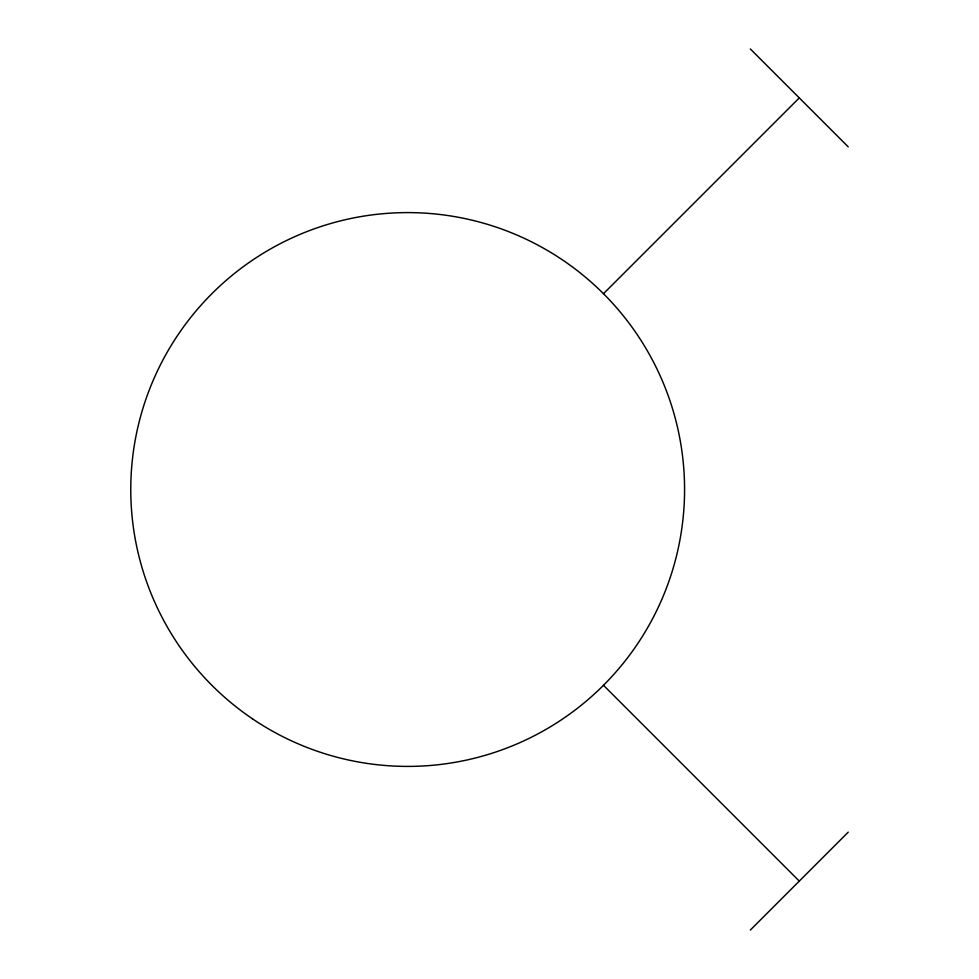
<?xml version="1.0" encoding="UTF-8"?>
<svg xmlns="http://www.w3.org/2000/svg" width="979" height="979" viewBox="0 0 979 979"><rect width="100%" height="100%" fill="white"/><g stroke="black" fill="none" stroke-linecap="round" stroke-linejoin="round"><path stroke-width="1.47" d="M603.48 293.7L799.28 97.9M750.33 930.05L848.23 832.15M750.33 48.95L848.23 146.85M603.48 685.3L799.28 881.1M252.472 718.819A276.898 276.898 0 0 0 683.868 509.251A276.898 276.898 0 0 0 286.688 240.43A276.898 276.898 0 0 0 252.472 718.819"/></g></svg>
